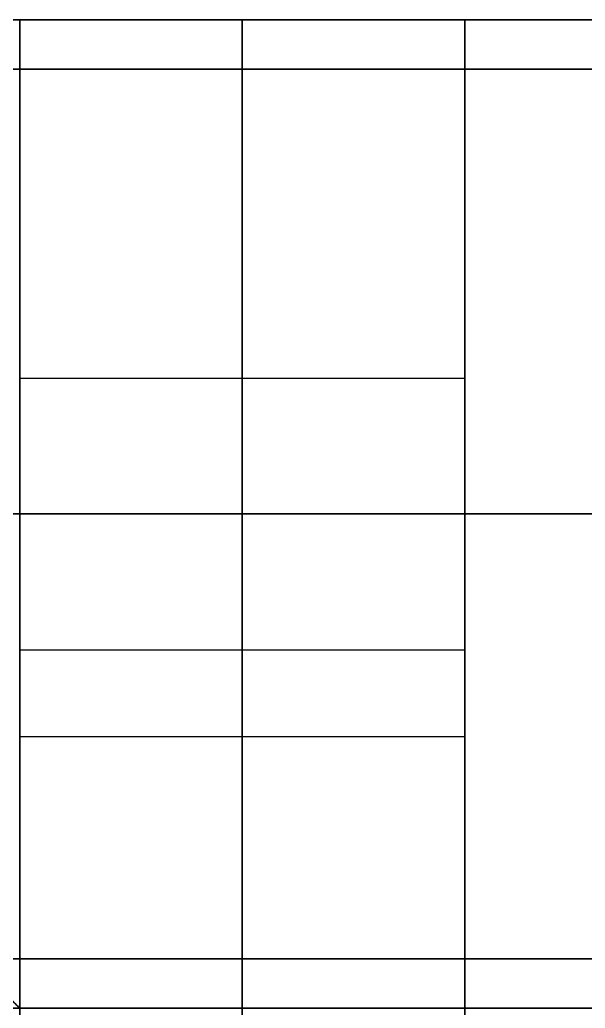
# Model space of a CAD drawing. Header units: millimetres. Extents: x -6529 to 809, y -8611 to 207.
# Drawn here: x -466.97 to -444.1, y 167.37 to 207.37 of the extents above; entities that cross this region are included whole.
import ezdxf

# ---------------------------------------------------------------- set-up
doc = ezdxf.new("R2010")
doc.units = ezdxf.units.MM
doc.header["$MEASUREMENT"] = 0
doc.layers.add('platen', color=7, linetype='Continuous', true_color=0x007f00)
doc.layers.add('staal', color=5, linetype='Continuous', true_color=0x0000ff)

# ---------------------------------------------------------------- blocks, each defined once
blk = doc.blocks.new('top plaat')
at = {"layer": 'platen'}
for points in [[(658, 40), (349, 40), (40, 40)], [(658, 40, 18), (349, 40, 18), (40, 40, 18)], [(658, 40, 9), (349, 40, 9), (40, 40, 9)]]:
    blk.add_open_spline(points, degree=2, dxfattribs=at)
blk = doc.blocks.new('plaat laag')
at = {"layer": 'platen'}
for p, q in [((-0.048, -14.5, 112.5), (17.952, -14.559, 112.5)), ((-0.048, -14.5, 262.5), (17.952, -14.559, 262.5)), ((-0.048, -14.5, 187.5), (17.952, -14.559, 187.5)), ((-0.048, -14.5, 37.5), (17.952, -14.559, 37.5)), ((-0.066, -20, 107), (17.934, -20.059, 107)), ((-0.066, -20, 118), (17.934, -20.059, 118)), ((-0.066, -20, 257), (17.934, -20.059, 257)), ((-0.066, -20, 268), (17.934, -20.059, 268)), ((-0.066, -20, 182), (17.934, -20.059, 182)), ((-0.066, -20, 193), (17.934, -20.059, 193)), ((-0.066, -20, 32), (17.934, -20.059, 32)), ((-0.066, -20, 43), (17.934, -20.059, 43)), ((-0.084, -25.5, 112.5), (17.916, -25.559, 112.5)), ((-0.084, -25.5, 262.5), (17.916, -25.559, 262.5)), ((-0.084, -25.5, 187.5), (17.916, -25.559, 187.5)), ((-0.084, -25.5, 37.5), (17.916, -25.559, 37.5))]:
    blk.add_line(p, q, dxfattribs=at)
for points in [[(-1.184, -357.998), (-0.592, -178.999), (0, 0)], [(0, 0), (9, -0.03), (18, -0.06)], [(0, 0), (0, 0, 150), (0, 0, 300)], [(0, 0, 150), (9, -0.03, 150), (18, -0.06, 150)], [(0, 0, 300), (-0.096, -29, 300), (-0.192, -58, 300)], [(0, -0.001, 300), (-0.096, -29, 300), (-0.192, -58, 300)], [(0, 0, 300), (9, -0.03, 300), (18, -0.06, 300)], [(0, 0, 300), (9, -0.03, 300), (18, -0.06, 300)], [(0, 0, 300), (0, 0, 300), (0, -0.001, 300)], [(7.816, -358.028), (8.408, -179.029), (9, -0.03)], [(9, -0.03, 300), (8.904, -29.03, 300), (8.808, -58.029, 300)], [(9, -0.03, 300), (8.904, -29.03, 300), (8.808, -58.029, 300)], [(9, -0.03), (9, -0.03, 150), (9, -0.03, 300)], [(16.816, -358.058), (17.408, -179.059), (18, -0.06)], [(18, -0.06, 300), (17.904, -29.059, 300), (17.808, -58.059, 300)], [(18, -0.06, 300), (17.904, -29.06, 300), (17.808, -58.059, 300)], [(18, -0.06), (18, -0.06, 150), (18, -0.06, 300)], [(18, -0.06, 300), (18, -0.06, 300), (18, -0.06, 300)], [(-0.096, -29, 300), (8.904, -29.03, 300), (17.904, -29.059, 300)], [(-0.096, -29, 300), (8.904, -29.03, 300), (17.904, -29.059, 300)], [(-3.167, -957.995, 600), (-3.759, -1136.994, 600), (-4.351, -1315.993, 600)], [(-4.351, -1315.993, 300), (-4.255, -1286.993, 300), (-4.159, -1257.993, 300)], [(-4.351, -1315.993, 300), (-4.255, -1286.993, 300), (-4.159, -1257.993, 300)]]:
    blk.add_open_spline(points, degree=2, dxfattribs=at)
for points in [[(-0.084, -25.5, 112.5), (-0.084, -25.5, 118), (-0.066, -20, 118), (-0.048, -14.5, 118), (-0.048, -14.5, 112.5), (-0.048, -14.5, 107), (-0.066, -20, 107), (-0.084, -25.5, 107), (-0.084, -25.5, 112.5)], [(-0.084, -25.5, 262.5), (-0.084, -25.5, 268), (-0.066, -20, 268), (-0.048, -14.5, 268), (-0.048, -14.5, 262.5), (-0.048, -14.5, 257), (-0.066, -20, 257), (-0.084, -25.5, 257), (-0.084, -25.5, 262.5)], [(-0.084, -25.5, 187.5), (-0.084, -25.5, 193), (-0.066, -20, 193), (-0.048, -14.5, 193), (-0.048, -14.5, 187.5), (-0.048, -14.5, 182), (-0.066, -20, 182), (-0.084, -25.5, 182), (-0.084, -25.5, 187.5)], [(-0.084, -25.5, 37.5), (-0.084, -25.5, 43), (-0.066, -20, 43), (-0.048, -14.5, 43), (-0.048, -14.5, 37.5), (-0.048, -14.5, 32), (-0.066, -20, 32), (-0.084, -25.5, 32), (-0.084, -25.5, 37.5)], [(17.916, -25.559, 112.5), (17.916, -25.559, 118), (17.934, -20.059, 118), (17.952, -14.559, 118), (17.952, -14.559, 112.5), (17.952, -14.559, 107), (17.934, -20.059, 107), (17.916, -25.559, 107), (17.916, -25.559, 112.5)], [(17.916, -25.559, 262.5), (17.916, -25.559, 268), (17.934, -20.059, 268), (17.952, -14.559, 268), (17.952, -14.559, 262.5), (17.952, -14.559, 257), (17.934, -20.059, 257), (17.916, -25.559, 257), (17.916, -25.559, 262.5)], [(17.916, -25.559, 187.5), (17.916, -25.559, 193), (17.934, -20.059, 193), (17.952, -14.559, 193), (17.952, -14.559, 187.5), (17.952, -14.559, 182), (17.934, -20.059, 182), (17.916, -25.559, 182), (17.916, -25.559, 187.5)], [(17.916, -25.559, 37.5), (17.916, -25.559, 43), (17.934, -20.059, 43), (17.952, -14.559, 43), (17.952, -14.559, 37.5), (17.952, -14.559, 32), (17.934, -20.059, 32), (17.916, -25.559, 32), (17.916, -25.559, 37.5)]]:
    blk.add_rational_spline(points, [1, 0.707106781187, 1, 0.707106781187, 1, 0.707106781187, 1, 0.707106781187, 1], degree=2, knots=[-31.415927, -31.415927, -31.415927, -23.561945, -23.561945, -15.707963, -15.707963, -7.853982, -7.853982, 0, 0, 0], dxfattribs=at)

msp = doc.modelspace()

# ---------------------------------------------------------------- linework, layer by layer
at = {"layer": 'staal'}
for p, q in [((-506.974, 207.367), (-466.974, 167.367)), ((-466.974, 167.367, 25), (-468.974, 169.367, 25))]:
    msp.add_line(p, q, dxfattribs=at)
for points in [[(-506.974, 207.367), (809.026, 207.367), (809.026, -1108.633), (-506.974, -1108.633)], [(-466.974, 167.367), (769.026, 167.367), (769.026, -1068.633), (-466.974, -1068.633)]]:
    msp.add_lwpolyline(points, close=True, dxfattribs=at)
for points in [[(809.026, 207.367), (151.026, 207.367), (-506.974, 207.367)], [(809.026, 207.367, 40), (151.026, 207.367, 40), (-506.974, 207.367, 40)], [(-506.974, 207.367, 40), (-486.974, 187.367, 40), (-466.974, 167.367, 40)], [(-417.474, 207.367, 20), (-462.224, 207.367, 20), (-506.974, 207.367, 20)], [(-506.974, 207.367, 676), (151.026, 207.367, 676), (809.026, 207.367, 676)], [(-506.974, 207.367, 716), (151.026, 207.367, 716), (809.026, 207.367, 716)], [(-506.974, 207.367, 676), (-486.974, 187.367, 676), (-466.974, 167.367, 676)], [(-466.974, 167.367, 716), (-486.974, 187.367, 716), (-506.974, 207.367, 716)], [(-506.974, 207.367, 696), (-462.224, 207.367, 696), (-417.474, 207.367, 696)], [(-506.974, 207.367, 676), (-486.974, 187.367, 676), (-466.974, 167.367, 676)], [(-466.974, 167.367, 716), (-486.974, 187.367, 716), (-506.974, 207.367, 716)], [(807.026, 205.367, 38), (151.026, 205.367, 38), (-504.974, 205.367, 38)], [(807.026, 205.367, 2), (151.026, 205.367, 2), (-504.974, 205.367, 2)], [(-417.474, 205.367, 20), (-461.224, 205.367, 20), (-504.974, 205.367, 20)], [(-504.974, 205.367, 714), (151.026, 205.367, 714), (807.026, 205.367, 714)], [(-504.974, 205.367, 678), (151.026, 205.367, 678), (807.026, 205.367, 678)], [(-504.974, 205.367, 696), (-461.224, 205.367, 696), (-417.474, 205.367, 696)], [(-416.474, 187.367, 40), (-451.724, 187.367, 40), (-486.974, 187.367, 40)], [(-416.474, 187.367, 38), (-451.724, 187.367, 38), (-486.974, 187.367, 38)], [(-416.474, 187.367, 2), (-451.724, 187.367, 2), (-486.974, 187.367, 2)], [(-416.474, 187.367), (-451.724, 187.367), (-486.974, 187.367)], [(-486.974, 187.367, 716), (-451.724, 187.367, 716), (-416.474, 187.367, 716)], [(-486.974, 187.367, 714), (-451.724, 187.367, 714), (-416.474, 187.367, 714)], [(-486.974, 187.367, 678), (-451.724, 187.367, 678), (-416.474, 187.367, 678)], [(-486.974, 187.367, 676), (-451.724, 187.367, 676), (-416.474, 187.367, 676)], [(771.026, 169.367, 38), (151.026, 169.367, 38), (-468.974, 169.367, 38)], [(771.026, 169.367, 2), (151.026, 169.367, 2), (-468.974, 169.367, 2)], [(-417.474, 169.367, 20), (-443.224, 169.367, 20), (-468.974, 169.367, 20)], [(-468.974, 169.367, 714), (151.026, 169.367, 714), (771.026, 169.367, 714)], [(-468.974, 169.367, 678), (151.026, 169.367, 678), (771.026, 169.367, 678)], [(-468.974, 169.367, 696), (-443.224, 169.367, 696), (-417.474, 169.367, 696)], [(-468.974, 169.367, 701), (-467.974, 168.367, 701), (-466.974, 167.367, 701)], [(-468.974, 169.367, 701), (-467.974, 168.367, 701), (-466.974, 167.367, 701)], [(-466.974, 167.367), (-466.974, 167.367, 20), (-466.974, 167.367, 40)], [(769.026, 167.367), (151.026, 167.367), (-466.974, 167.367)], [(769.026, 167.367, 40), (151.026, 167.367, 40), (-466.974, 167.367, 40)], [(-417.474, 167.367, 20), (-442.224, 167.367, 20), (-466.974, 167.367, 20)], [(-466.974, 167.367, 676), (-466.974, 167.367, 696), (-466.974, 167.367, 716)], [(-466.974, 167.367, 676), (151.026, 167.367, 676), (769.026, 167.367, 676)], [(-466.974, 167.367, 716), (151.026, 167.367, 716), (769.026, 167.367, 716)], [(-466.974, 167.367, 696), (-442.224, 167.367, 696), (-417.474, 167.367, 696)], [(-466.974, 167.367, 676), (-466.974, 167.367, 696), (-466.974, 167.367, 716)], [(-466.974, 167.367, 676), (-466.974, -450.633, 676), (-466.974, -1068.633, 676)], [(-466.974, 167.367, 716), (-466.974, -450.633, 716), (-466.974, -1068.633, 716)], [(-466.974, 167.367, 696), (-466.974, 142.617, 696), (-466.974, 117.867, 696)]]:
    msp.add_open_spline(points, degree=2, dxfattribs=at)

# ---------------------------------------------------------------- block references
at = {"layer": 'platen'}
msp.add_blockref('top plaat', (-506.974, 167.367, 716), dxfattribs=at)
for p, rotation in [((-466.974, 207.367, 58), 0.1894193054011234), ((809.026, 167.367, 58), 270.1894193054011)]:
    msp.add_blockref('plaat laag', p, dxfattribs=dict(at, rotation=rotation))

doc.saveas('drawing.dxf')
